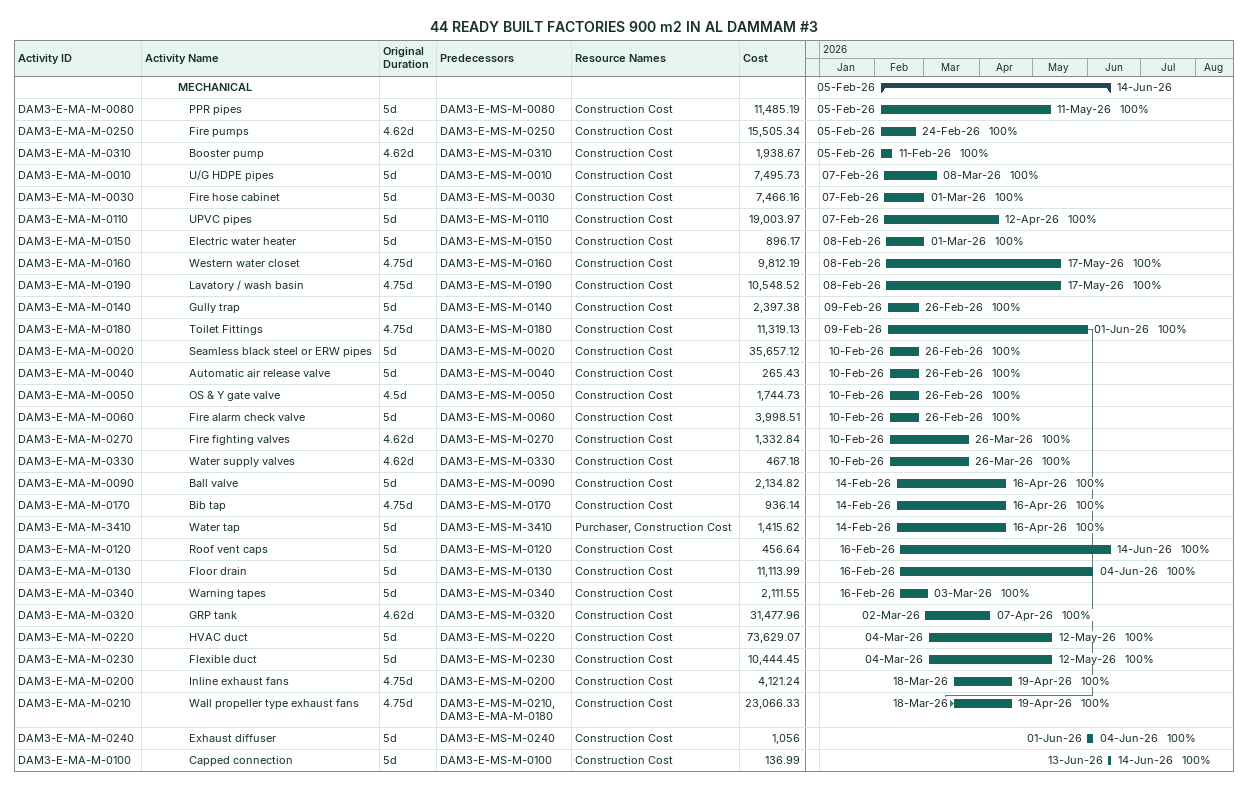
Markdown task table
44 READY BUILT FACTORIES 900 m2 IN AL DAMMAM #3

| ID | Level | Task | Original duration | Start | Finish | Predecessors | Resources | % complete | Cost |
|---|---|---|---|---|---|---|---|---|---|
|  | 4 | **MECHANICAL** |  | 2026-02-05 | 2026-06-14 |  |  |  |  |
| DAM3-E-MA-M-0080 | 5 | PPR pipes | 5d | 2026-02-05 | 2026-05-11 | DAM3-E-MS-M-0080 | Construction Cost | 100 | 11485.19 |
| DAM3-E-MA-M-0250 | 5 | Fire pumps | 4.62d | 2026-02-05 | 2026-02-24 | DAM3-E-MS-M-0250 | Construction Cost | 100 | 15505.34 |
| DAM3-E-MA-M-0310 | 5 | Booster pump | 4.62d | 2026-02-05 | 2026-02-11 | DAM3-E-MS-M-0310 | Construction Cost | 100 | 1938.67 |
| DAM3-E-MA-M-0010 | 5 | U/G HDPE pipes | 5d | 2026-02-07 | 2026-03-08 | DAM3-E-MS-M-0010 | Construction Cost | 100 | 7495.73 |
| DAM3-E-MA-M-0030 | 5 | Fire hose cabinet | 5d | 2026-02-07 | 2026-03-01 | DAM3-E-MS-M-0030 | Construction Cost | 100 | 7466.16 |
| DAM3-E-MA-M-0110 | 5 | UPVC pipes | 5d | 2026-02-07 | 2026-04-12 | DAM3-E-MS-M-0110 | Construction Cost | 100 | 19003.97 |
| DAM3-E-MA-M-0150 | 5 | Electric water heater | 5d | 2026-02-08 | 2026-03-01 | DAM3-E-MS-M-0150 | Construction Cost | 100 | 896.17 |
| DAM3-E-MA-M-0160 | 5 | Western water closet | 4.75d | 2026-02-08 | 2026-05-17 | DAM3-E-MS-M-0160 | Construction Cost | 100 | 9812.19 |
| DAM3-E-MA-M-0190 | 5 | Lavatory / wash basin | 4.75d | 2026-02-08 | 2026-05-17 | DAM3-E-MS-M-0190 | Construction Cost | 100 | 10548.52 |
| DAM3-E-MA-M-0140 | 5 | Gully trap | 5d | 2026-02-09 | 2026-02-26 | DAM3-E-MS-M-0140 | Construction Cost | 100 | 2397.38 |
| DAM3-E-MA-M-0180 | 5 | Toilet Fittings | 4.75d | 2026-02-09 | 2026-06-01 | DAM3-E-MS-M-0180 | Construction Cost | 100 | 11319.13 |
| DAM3-E-MA-M-0020 | 5 | Seamless black steel or ERW pipes | 5d | 2026-02-10 | 2026-02-26 | DAM3-E-MS-M-0020 | Construction Cost | 100 | 35657.12 |
| DAM3-E-MA-M-0040 | 5 | Automatic air release valve | 5d | 2026-02-10 | 2026-02-26 | DAM3-E-MS-M-0040 | Construction Cost | 100 | 265.43 |
| DAM3-E-MA-M-0050 | 5 | OS & Y gate valve | 4.5d | 2026-02-10 | 2026-02-26 | DAM3-E-MS-M-0050 | Construction Cost | 100 | 1744.73 |
| DAM3-E-MA-M-0060 | 5 | Fire alarm check valve | 5d | 2026-02-10 | 2026-02-26 | DAM3-E-MS-M-0060 | Construction Cost | 100 | 3998.51 |
| DAM3-E-MA-M-0270 | 5 | Fire fighting valves | 4.62d | 2026-02-10 | 2026-03-26 | DAM3-E-MS-M-0270 | Construction Cost | 100 | 1332.84 |
| DAM3-E-MA-M-0330 | 5 | Water supply valves | 4.62d | 2026-02-10 | 2026-03-26 | DAM3-E-MS-M-0330 | Construction Cost | 100 | 467.18 |
| DAM3-E-MA-M-0090 | 5 | Ball valve | 5d | 2026-02-14 | 2026-04-16 | DAM3-E-MS-M-0090 | Construction Cost | 100 | 2134.82 |
| DAM3-E-MA-M-0170 | 5 | Bib tap | 4.75d | 2026-02-14 | 2026-04-16 | DAM3-E-MS-M-0170 | Construction Cost | 100 | 936.14 |
| DAM3-E-MA-M-3410 | 5 | Water tap | 5d | 2026-02-14 | 2026-04-16 | DAM3-E-MS-M-3410 | Purchaser, Construction Cost | 100 | 1415.62 |
| DAM3-E-MA-M-0120 | 5 | Roof vent caps | 5d | 2026-02-16 | 2026-06-14 | DAM3-E-MS-M-0120 | Construction Cost | 100 | 456.64 |
| DAM3-E-MA-M-0130 | 5 | Floor drain | 5d | 2026-02-16 | 2026-06-04 | DAM3-E-MS-M-0130 | Construction Cost | 100 | 11113.99 |
| DAM3-E-MA-M-0340 | 5 | Warning tapes | 5d | 2026-02-16 | 2026-03-03 | DAM3-E-MS-M-0340 | Construction Cost | 100 | 2111.55 |
| DAM3-E-MA-M-0320 | 5 | GRP tank | 4.62d | 2026-03-02 | 2026-04-07 | DAM3-E-MS-M-0320 | Construction Cost | 100 | 31477.96 |
| DAM3-E-MA-M-0220 | 5 | HVAC duct | 5d | 2026-03-04 | 2026-05-12 | DAM3-E-MS-M-0220 | Construction Cost | 100 | 73629.07 |
| DAM3-E-MA-M-0230 | 5 | Flexible duct | 5d | 2026-03-04 | 2026-05-12 | DAM3-E-MS-M-0230 | Construction Cost | 100 | 10444.45 |
| DAM3-E-MA-M-0200 | 5 | Inline exhaust fans | 4.75d | 2026-03-18 | 2026-04-19 | DAM3-E-MS-M-0200 | Construction Cost | 100 | 4121.24 |
| DAM3-E-MA-M-0210 | 5 | Wall propeller type exhaust fans | 4.75d | 2026-03-18 | 2026-04-19 | DAM3-E-MS-M-0210, DAM3-E-MA-M-0180 | Construction Cost | 100 | 23066.33 |
| DAM3-E-MA-M-0240 | 5 | Exhaust diffuser | 5d | 2026-06-01 | 2026-06-04 | DAM3-E-MS-M-0240 | Construction Cost | 100 | 1056 |
| DAM3-E-MA-M-0100 | 5 | Capped connection | 5d | 2026-06-13 | 2026-06-14 | DAM3-E-MS-M-0100 | Construction Cost | 100 | 136.99 |
